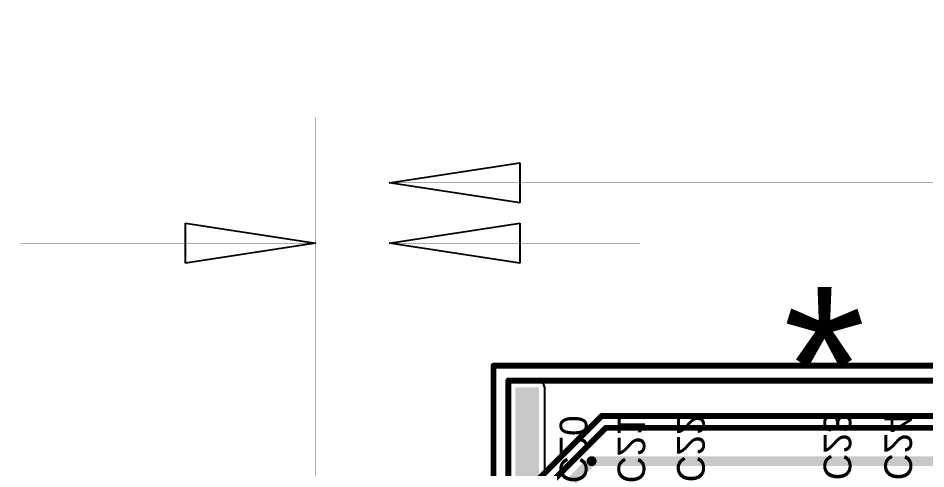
# Model space of a CAD drawing. Header units: millimetres. Extents: x 111 to 521, y 105 to 375.
# Drawn here: x 179.82 to 202.81, y 173.32 to 184.74 of the extents above; entities that cross this region are included whole.
import ezdxf

# ---------------------------------------------------------------- set-up
doc = ezdxf.new("R2010")
doc.units = ezdxf.units.MM
for name, color, linetype in [('BottomLayer', 5, 'Continuous'), ('BottomOverlay', 54, 'Continuous'), ('DrillDrawing', 1, 'Continuous'), ('KeepOutLayer', 6, 'Continuous'), ('MidLayer2', 76, 'Continuous'), ('MidLayer3', 90, 'Continuous'), ('TopLayer', 1, 'Continuous'), ('TopOverlay', 2, 'Continuous')]:
    doc.layers.add(name, color=color, linetype=linetype)

msp = doc.modelspace()

# ---------------------------------------------------------------- linework, layer by layer
at = {"layer": 'BottomLayer'}
for p, q in [((192.198, 169.834), (192.198, 175.598)), ((192.198, 175.598), (203.515, 175.598))]:
    msp.add_line(p, q, dxfattribs=at)
at = {"layer": 'DrillDrawing'}
for p, q in [((189.223, 180.566), (192.525, 181.074)), ((192.525, 181.074), (192.525, 180.058)), ((192.525, 180.058), (189.223, 180.566)), ((184.061, 179.547), (187.363, 179.039)), ((184.061, 178.531), (184.061, 179.547)), ((189.223, 179.039), (192.525, 179.547)), ((192.525, 179.547), (192.525, 178.531)), ((187.363, 179.039), (184.061, 178.531)), ((192.525, 178.531), (189.223, 179.039))]:
    msp.add_line(p, q, dxfattribs=at)
at = {"layer": 'DrillDrawing', "const_width": 0.0038}
for points in [[(189.223, 153.304), (189.223, 196.906)], [(189.223, 153.304), (189.223, 190.348)], [(189.223, 153.304), (189.223, 183.741)], [(187.363, 159.194), (187.363, 182.214)], [(189.223, 153.304), (189.223, 182.214)], [(189.223, 180.566), (207.863, 180.566)], [(179.886, 179.039), (187.363, 179.039)], [(189.223, 179.039), (195.573, 179.039)], [(131.338, 175.934), (190.593, 175.934)], [(191.863, 168.534), (191.863, 175.934)], [(191.863, 175.934), (207.863, 175.934)], [(189.223, 153.304), (189.223, 175.492)]]:
    msp.add_lwpolyline(points, dxfattribs=at)
at = {"layer": 'DrillDrawing', "const_width": 0.0019}
for points in [[(189.222, 183.741, 1), (189.224, 183.741, 1)], [(187.362, 182.214, 1), (187.364, 182.214, 1)], [(189.222, 182.214, 1), (189.224, 182.214, 1)], [(189.222, 180.566, 1), (189.224, 180.566, 1)], [(179.885, 179.039, 1), (179.887, 179.039, 1)], [(187.362, 179.039, 1), (187.364, 179.039, 1)], [(189.222, 179.039, 1), (189.224, 179.039, 1)], [(195.572, 179.039, 1), (195.574, 179.039, 1)], [(190.592, 175.934, 1), (190.594, 175.934, 1)], [(191.862, 175.934, 1), (191.864, 175.934, 1)], [(191.862, 175.934, 1), (191.864, 175.934, 1)], [(189.222, 175.492, 1), (189.224, 175.492, 1)]]:
    msp.add_lwpolyline(points, format="xyb", close=True, dxfattribs=at)
at = {"layer": 'KeepOutLayer', "const_width": 0.15}
for points in [[(191.863, 168.534), (191.863, 175.934)], [(191.863, 175.934), (207.863, 175.934)]]:
    msp.add_lwpolyline(points, dxfattribs=at)
at = {"layer": 'KeepOutLayer', "const_width": 0.075}
msp.add_lwpolyline([(191.825, 175.934, 1), (191.9, 175.934, 1)], format="xyb", close=True, dxfattribs=at)
msp.add_lwpolyline([(191.825, 175.934, 1), (191.9, 175.934, 1)], format="xyb", close=True, dxfattribs=at)
at = {"layer": 'MidLayer2'}
for p, q in [((192.198, 169.834), (192.198, 175.598)), ((192.198, 175.598), (203.515, 175.598))]:
    msp.add_line(p, q, dxfattribs=at)
at = {"layer": 'MidLayer3'}
for points, const_width in [([(192.903, 172.964), (194.598, 174.659)], 0.15), ([(194.598, 174.659), (203.261, 174.659)], 0.15), ([(193.193, 172.844), (194.711, 174.362)], 0.15), ([(194.711, 174.362), (203.691, 174.362)], 0.15), ([(193.863, 173.033), (194.348, 173.518)], 0.25), ([(194.348, 173.518), (205.5, 173.518)], 0.25)]:
    msp.add_lwpolyline(points, dxfattribs=dict(at, const_width=const_width))
for points, const_width in [([(194.56, 174.659, 1), (194.635, 174.659, 1)], 0.075), ([(194.56, 174.659, 1), (194.635, 174.659, 1)], 0.075), ([(194.674, 174.362, 1), (194.749, 174.362, 1)], 0.075), ([(194.674, 174.362, 1), (194.749, 174.362, 1)], 0.075), ([(194.286, 173.518, 1), (194.411, 173.518, 1)], 0.125), ([(194.286, 173.518, 1), (194.411, 173.518, 1)], 0.125)]:
    msp.add_lwpolyline(points, format="xyb", close=True, dxfattribs=dict(at, const_width=const_width))
at = {"layer": 'TopLayer'}
for p, q in [((193.12, 175.491), (193.165, 175.598)), ((193.164, 175.384), (193.12, 175.491)), ((193.165, 175.598), (203.515, 175.598)), ((193.164, 172.784), (193.164, 175.384))]:
    msp.add_line(p, q, dxfattribs=at)
msp.add_solid([(193.013, 175.384), (192.413, 175.384), (193.013, 172.784), (192.413, 172.784)], dxfattribs=at)
at = {"layer": 'TopOverlay', "const_width": 0.15}
for points in [[(192.238, 175.559), (207.488, 175.559)], [(192.238, 171.934), (192.238, 175.559)]]:
    msp.add_lwpolyline(points, dxfattribs=at)
at = {"layer": 'TopOverlay', "const_width": 0.075}
msp.add_lwpolyline([(192.2, 175.559, 1), (192.275, 175.559, 1)], format="xyb", close=True, dxfattribs=at)
msp.add_lwpolyline([(192.2, 175.559, 1), (192.275, 175.559, 1)], format="xyb", close=True, dxfattribs=at)

# ---------------------------------------------------------------- texts
at = {"layer": 'BottomOverlay', "text_generation_flag": 2}
for s, p in [('C20', (193.538, 172.959)), ('C21', (195.004, 172.959)), ('C22', (196.513, 172.984)), ('C23', (200.224, 173.034)), ('C24', (201.763, 173.034))]:
    msp.add_text(s, height=0.7, rotation=270, dxfattribs=at).set_placement(p)
at = {"layer": 'DrillDrawing'}
msp.add_text('*', height=4, dxfattribs=at).set_placement((199.2, 173.925))

doc.saveas('drawing.dxf')
